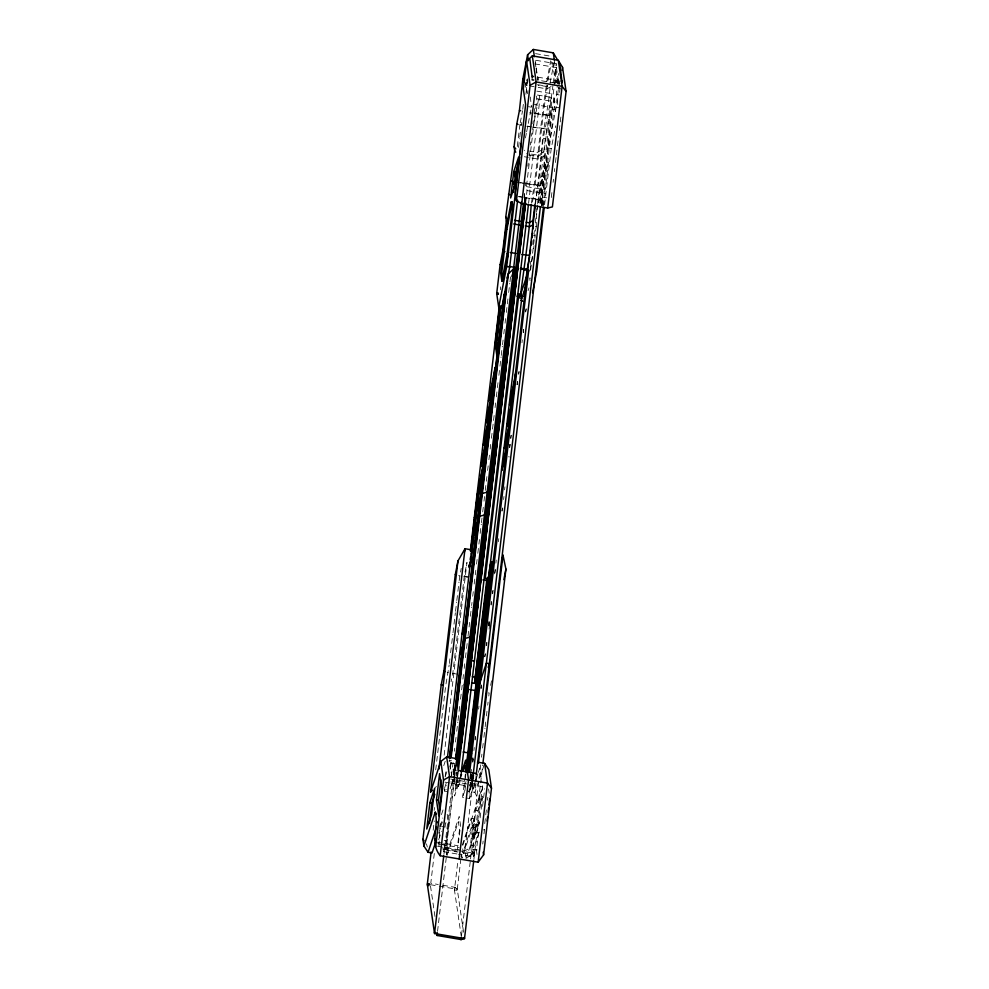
<?xml version="1.0" encoding="UTF-8"?>
<svg xmlns="http://www.w3.org/2000/svg" width="989" height="989" viewBox="0 0 989 989"><rect width="100%" height="100%" fill="white"/><g stroke="black" fill="none" stroke-linecap="round" stroke-linejoin="round"><path stroke-width="0.74" stroke-dasharray="4.95 3.71" d="M435.716 769.875L445.619 686.242L449.179 664.954M449.365 663.409L449.908 658.81M450.638 652.678L451.54 645.001M451.726 643.468L452.814 634.27M452.999 632.737L455.36 612.797M455.533 611.251L456.621 602.054M456.807 600.521L457.722 592.844M457.895 591.311L458.983 582.113M459.168 580.58L461.195 568.403M434.134 810.461L434.48 807.531M433.17 830.167L434.258 820.981M444.148 755.188L466.969 562.37L464.311 575.994L452.875 672.631L451.095 681.718M500.335 289.74L500.681 286.835M519.917 124.379L517.334 146.199L517.976 147.015M434.307 853.482L430.784 883.226L438.275 884.5M522.748 109.285L523.441 103.4M525.357 87.205L526.235 79.849M518.57 147.435L519.608 138.645M519.781 137.187L520.474 131.327M527.557 78.811L526.321 89.344L526.952 93.646M445.149 776.884L446.027 769.566M525.913 94.276L527.533 79.071M527.557 93.671L527.916 90.667M449.958 767.279L450.823 759.948M450.119 769.43L451.207 760.232M533.986 80.319L531.921 79.961L532.366 76.24M445.025 827.212L445.557 822.823L448.549 823.33L446.472 840.897L447.448 847.61L446.595 854.842M451.478 775.784L453.296 760.442M454.384 751.232L454.755 748.166M455.472 742.022L456.016 737.423M456.745 731.291L457.833 722.081M458.018 720.548L458.933 712.871M459.106 711.338L459.836 705.206M460.565 699.075L461.467 691.398M461.653 689.865L462.197 685.266M462.926 679.122L463.47 674.523M464.2 668.379L464.743 663.78M465.46 657.648L466.375 649.971M466.561 648.438L467.278 642.306M468.007 636.162L468.922 628.497M469.095 626.964L469.639 622.353M470.368 616.221L471.456 607.011M471.642 605.478L472 602.412M472.73 596.28L473.274 591.669M474.188 584.005L475.091 576.327M475.276 574.794L475.82 570.196M476.55 564.051L477.094 559.453M477.823 553.321L478.725 545.644M478.911 544.111L479.455 539.512M480.184 533.368L481.272 524.17M481.445 522.637L481.989 518.026M482.719 511.894L483.262 507.295M483.992 501.151L484.536 496.552M485.265 490.408L486.168 482.743M486.353 481.21L486.897 476.599M487.626 470.467L488.17 465.868M488.9 459.724L489.444 455.125M490.173 448.994L490.717 444.382M491.434 438.251L492.349 430.574M492.534 429.041L494.339 413.699M495.069 407.567L495.613 402.956M496.342 396.824L497.257 389.159M497.43 387.614L498.159 381.482M498.889 375.35L499.791 367.673M499.977 366.14L501.064 356.93M501.25 355.397L502.338 346.199M502.523 344.654L503.067 340.055M503.784 333.923L504.341 329.312M505.058 323.18L505.602 318.582M506.331 312.437L507.963 298.629M508.692 292.497L509.78 283.287M509.965 281.754L510.695 275.622M443.913 854.372L452.529 781.508L450.86 770.097M453.568 773.818L453.877 771.185M450.749 781.916L452.752 782.262L453.481 776.13M453.654 774.61L454.928 763.891M454.334 776.155L445.866 847.622L446.83 854.199M454.507 774.634L455.595 765.498M455.768 765.573L455.41 768.638L451.231 772.582M454.507 779.147L446.892 843.444L447.869 850.157L459.205 816.284L460.54 825.37L458.451 842.937M454.68 777.614L456.127 765.362M524.578 193.448L524.8 200.433L523.799 200.26M525.468 185.883L525.851 182.223M527.805 166.189L528.163 163.16M529.066 155.582L529.424 152.553M530.314 144.975L530.673 141.946M532.824 123.773L533.182 120.745M534.085 113.166L534.616 108.617M437.546 931.304L446.41 856.363M524.442 201.867L524.986 197.268L525.987 197.441L525.74 201.286M524.739 201.126L524.986 197.268M525.555 203.091L527.038 190.58L526.457 186.637L536.854 98.776L536.471 96.143M456.77 777.626L454.594 795.984L459.947 780.024M456.955 776.093L457.314 773.027M457.919 772.335L455.929 789.173L459.811 777.564M525.443 202.04L525.987 197.441M461.097 773.435L460.132 781.508L458.513 786.354L455.521 785.847L457.141 781.001L458.092 772.916M528.583 203.338L530.03 191.087L529.449 187.144L539.858 99.283L539.277 95.34L531.303 136.21M531.414 203.116C537.818 164.236 539.994 125.109 546.299 86.13L546.089 84.646M532.478 202.077C538.745 164.483 540.736 126.58 546.929 88.886L547.51 82.47M475.894 779.666L469.577 798.531L462.592 797.344L464.768 778.949M464.954 777.416L465.312 774.35M465.918 773.682L464.212 792.51L462.592 797.344M464.917 790.706L466.004 781.508M534.876 204.562L538.226 185.116L541.885 154.222C541.354 130.672 549.315 107.541 550.205 83.929M535.482 204.204L543.282 138.25L551.269 97.379L551.837 101.323L540.204 199.197L540.785 203.153L541.774 203.314L541.206 199.37L540.204 199.197M461.331 936.917L454.446 889.939L457.932 860.541M530.388 264.36L530.759 261.294M532.75 244.419L533.85 235.221M534.023 233.688L534.394 230.622M535.296 222.945L536.384 213.748M536.57 212.215L545.285 138.584L550.601 111.337L551.602 111.51L540.575 205.378M469.849 778.59L470.393 774.004M535.309 226.629L536.31 226.073C535.729 202.51 543.69 179.38 544.63 155.78L544.049 151.836L552.95 85.499M460.899 858.675L457.277 889.259L464.113 935.903M461.072 857.142L461.443 854.088M470.381 778.59L470.875 774.449M472.322 762.123L472.866 757.586M475.017 739.413L475.375 736.385M478.602 709.125L478.96 706.097M481.111 687.924L481.47 684.895M486.131 645.545L486.489 642.529M488.455 625.913L488.999 621.315M490.989 604.477L491.348 601.423M492.262 593.759L492.621 590.705M494.611 573.867L495.155 569.268M495.885 563.149L496.243 560.083M498.419 541.712L498.777 538.646M502.041 511.189L502.4 508.136M504.563 489.864L504.922 486.811M509.57 447.56L509.928 444.494M510.658 438.362L511.016 435.296M517.012 384.672L517.371 381.593M521.982 342.713L522.328 339.759M523.206 332.366L523.552 329.411M525.641 311.795L525.987 308.865M530.561 270.442L534.864 234.084M538.597 202.72L541.725 176.363L546.583 161.85L548.574 162.184L545.458 188.54L540.6 203.054L538.597 202.72L543.456 188.207L545.458 188.54M470.541 778.998L471.024 774.857M472.655 761.159L473.014 758.13M473.904 750.564L474.263 747.536M475.165 739.957L475.524 736.929M481.26 688.468L481.618 685.439M485.018 656.671L485.376 653.642M488.776 624.949L489.135 621.883M491.137 605.045L491.496 601.98M494.933 572.891L495.304 569.837M503.624 499.532L503.982 496.466M509.792 447.473L510.151 444.407M510.88 438.288L511.239 435.222M517.581 381.63L517.222 384.696L517.742 381.742M523.379 332.638L523.75 329.584M486.65 645.52L487.021 642.454M489.011 625.58L489.382 622.501M492.831 593.363L493.19 590.297M518.718 374.423L519.064 371.493L518.508 374.423M533.64 248.573L533.998 245.569M534.888 238.065L535.247 235.073M471.382 778.763L471.864 774.622M489.085 629.14L489.629 624.553M471.543 779.171L472.359 772.273M469.577 798.531L471.394 783.239M471.58 781.706L472.297 775.586M555.422 111.263L553.284 93.93L554.149 86.612M554.322 85.141L556.411 67.573L532.428 63.494M540.6 203.054L543.715 176.697L548.574 162.184M476.08 775.982L475.116 784.067L473.496 788.901L470.504 788.394L472.124 783.548L473.199 774.412M470.393 778.219L473.063 778.677L473.583 774.276M543.307 204.636L542.207 197.071L552.604 109.21L552.369 107.591L534.381 104.525M473.855 774.82L464.855 850.849L465.819 857.426M541.403 205.761L548.24 148.053L556.214 107.183L558.896 84.547M541.539 205.539L541.972 200.161L543.085 201.113L542.541 205.712M542.429 204.921L542.973 200.322M543.53 206.157L545.013 193.646L544.432 189.69L554.841 101.83L554.26 97.886L536.285 94.833M557.759 104.488L556.288 94.437L557.351 85.413M557.536 83.917L558.773 73.384M475.993 783.226L474.905 792.399L478.577 800.064L483.423 785.563M476.179 781.693L476.723 777.094M544.58 204.748L551.232 148.56L555.67 125.85M558.946 84.09L559.255 81.518L558.773 83.706L537.793 80.146M467.018 857.958L471.864 854.199L470.443 844.977L472.519 827.41L471.197 818.323L474.188 818.83L475.524 827.917L473.434 845.484L474.596 853.383L473.459 856.771L458.476 854.224M559.589 92.397L560.108 88.009M480.654 764.856L470.875 847.462L464.855 850.849L443.591 847.227M481.556 757.203L481.915 754.137M482.644 748.018L483.188 743.431M483.905 737.312L484.993 728.139M485.179 726.606L485.723 722.019M486.44 715.9L486.984 711.301M487.713 705.182L488.072 702.128M488.801 696.009L489.159 692.955L488.306 692.906M472.705 836.842L475.82 810.486L480.679 795.972L482.681 796.306L479.554 822.663L474.708 837.189L472.705 836.842L477.563 822.329L480.679 795.972M461.517 935.384L470.393 860.442M470.566 858.909L471.432 851.69L474.423 852.197L471.11 854.323L459.131 852.283M473.459 856.771L472.421 849.662L474.497 832.095L473.348 824.196L477.341 824.875L480.914 822.094M478.577 800.064L482.743 764.88M474.708 837.189L477.823 810.819L482.681 796.306M551.318 197.516L552.221 189.9M553.123 182.285L553.481 179.244M554.384 171.629L554.742 168.587M555.472 162.505L556.189 156.41M556.374 154.89L557.264 147.274M557.45 145.754L558.538 136.618M559.255 130.536L561.06 115.305M473.879 859.466L482.496 786.614L481.668 780.902M482.595 806.344L484.672 788.777M484.734 823.602L485.599 816.284M485.772 814.825L486.464 808.965M487.503 800.175L487.849 797.245M482.78 844.025L483.127 841.095M483.992 833.776L484.511 829.388M555.67 82.816L556.102 80.27L555.608 82.804M509.298 447.609L509.854 444.691M520.214 122.871L522.575 110.756M521.759 122.438L521.178 125.467L520.474 125.232M525.443 137.916L526.333 133.379M526.63 131.871L531.649 106.132M538.597 77.29L537.719 79.775M546.67 81.667L550.737 60.824M547.795 80.987L551.553 61.738M550.069 82.977L554.087 62.418M553.061 82.903L556.708 64.223M551.602 111.51L554.26 97.886M535.457 231.055L536.631 224.998M530.092 269.688L532.762 256.064L531.587 256.015M525.703 311.931L526.296 308.902M454.149 769.825L453.086 775.277L454.977 769.615M452.752 782.262L453.345 779.233M453.642 777.713L456.312 764.497M480.765 688.332L481.359 685.303M472.989 762.049L473.583 759.02M490.643 685.377L491.521 680.84M472.791 780.037L468.489 795.156M453.889 774.708L453.481 771.927L454.829 765.214L455.818 765.387L455.138 770.518L456.139 770.691L456.016 769.899L453.976 769.442L455.348 765.35M453.481 771.927L454.483 772.1L455.818 765.387M471.543 769.442L470.467 774.82L471.456 774.993L473.496 788.901M528.064 290.679L529.016 287.836M501.942 510.683L502.845 507.975M443.752 765.622L445.211 761.27M484.4 656.795L485.278 654.174M445.446 776.019L446.904 771.667M450.082 766.908L452.455 759.812M446.175 783.3L444.234 789.111L446.892 789.568M447.523 791.596L444.518 791.089L446.373 785.55M455.385 765.56L454.248 768.947L450.774 769.887M441.453 814.627L443.863 807.432M450.131 788.715L452.529 781.508L469.021 784.314M439.969 826.445L442.8 817.977M438.659 833.208L442.429 821.921M438.72 839.649L441.551 831.18M460.305 776.118L461.27 773.213M460.429 778.566L461.888 774.214M456.98 853.964L443.492 851.677L444.63 848.29L443.468 840.39L446.472 840.897M447.621 848.797L447.139 850.243L457.623 852.036M469.676 785.958L470.987 782.027M472.223 778.343L473.125 775.636M447.028 855.51L458.364 821.649L459.514 829.548L457.437 847.116L458.092 851.554M468.687 791.732L471.605 783.028M476.377 778.219L477.835 773.855M478.33 772.409L479.776 768.057L481.458 779.468M484.14 764.831L474.905 792.399L467.921 791.212M462.222 845.138L471.197 818.323M474.188 818.83L462.852 852.703L462.753 845.632L482.496 786.614L470.517 784.574M473.348 824.196L462.011 858.069L461.603 855.3M454.272 888.752L454.767 887.294L439.784 884.747M466.004 858.749L477.341 824.875L478.503 832.775L476.414 850.342L477.291 856.264M471.605 852.877L471.11 854.323L474.596 853.383L459.613 850.837M471.864 854.199L479.888 830.204M555.905 82.853L557.339 80.48L559.502 84.065M435.321 787.479L436.384 786.49M559.329 84.152L559.972 83.546M556.362 82.878L558.093 81.728M558.649 87.774L558.414 88.577L560.108 88.862M546.385 86.08L547.683 85.351M551.108 86.525L546.929 88.886L535.519 86.945M541.304 150.266L537.41 152.467L524.281 150.241M544.049 151.836L538.028 155.224L526.618 153.283M538.065 156.373L541.737 154.296M544.63 155.78L538.609 159.167L524.343 156.744M479.665 832.108L478.503 832.775L474.497 832.095M483.386 830.018L484.264 829.524M477.217 849.897L472.421 849.662M547.659 86.476L538.078 85.45M558.414 88.577L560.009 88.058M559.959 87.761L558.204 87.774M531.921 79.961L534.085 79.713M542.998 114.675L546.41 114.823M549.402 115.49L529.535 112.808M543.888 128.459L532.972 127.049M546.744 129.114L526.877 126.444M538.09 185.116L525.851 183.472M541.082 185.784L522.649 183.348M535.568 198.74L524.652 197.343M538.424 199.407L524.269 197.701M535.568 53.641L551.602 56.361M535.877 60.28L556.844 63.852M537.744 77.154L559.341 80.826M537.559 84.646L546.299 86.13M529.807 85.969L534.085 86.698M536.804 91.124L553.284 93.93M556.288 94.437L559.279 94.956M536.854 98.776L554.841 101.83M556.214 107.183L559.218 107.69M552.604 109.21L555.608 109.73M528.447 106.676L531.439 107.195L530.364 97.033M534.171 113.179L542.924 114.675M527.149 126.06L531.513 126.802M543.282 138.25L545.285 138.584M548.24 148.053L551.232 148.56M529.239 154.927L537.979 156.41M541.725 176.363L543.715 176.697M520.029 182.483L524.393 183.225M516.938 182.372L521.215 183.101M526.457 186.637L544.432 189.69M527.038 190.58L545.013 193.646M542.207 197.071L546.694 197.837M518.817 196.354L523.193 197.095M518.557 196.724L522.835 197.454M525.11 198.06L526.099 198.233M542.083 200.94L543.085 201.113M530.66 278.181L529.659 278.02L530.042 280.653M508.482 456.77L509.471 456.943M464.311 575.994L469.911 576.946M463.829 576.674L470.702 577.848M452.393 673.324L457.882 674.251M455.805 763.978L449.81 762.964L450.65 768.663M456.201 770.555L454.198 770.221L454.483 772.1M450.761 779.06L465.745 781.607M469.886 782.732L470.888 782.905M457.141 781.001L460.132 781.508M472.124 783.548L475.116 784.067M444.976 782.175L449.463 782.929M450.959 783.189L465.943 785.736M475.82 810.486L477.823 810.819M477.563 822.329L479.554 822.663M472.519 827.41L475.524 827.917M444.531 826.989L440.093 825.753M470.443 844.977L473.434 845.484M437.175 842.183L458.154 845.756M442.454 844.569L438.461 843.889L437.633 842.826M441.181 844.396L459.168 847.462M447.448 847.61L444.457 847.103L447.139 850.243L444.63 848.29L458.117 850.577M437.521 846.201L442.071 846.98M443.159 849.081L458.142 851.628M430.302 884.673L437.793 885.946M439.289 886.206L457.277 889.259L454.767 887.294L457.45 890.446L454.446 889.939M520.449 124.552L521.697 124.96M458.649 575.623L459.712 575.969M447.51 672.372L448.277 672.619M526.717 79.59L527.805 80.801M526.049 82.829L526.667 83.509M526.63 80.369L527.879 81.951M525.406 83.509L526.952 85.487M426.506 843.901L427.273 847.029M471.37 775.129L473.063 778.677M537.781 79.021L538.041 80.183L535.197 60.836M556.411 67.573L558.822 84.077M554.372 60.947L557.672 83.484M552.48 62.319L555.534 83.163M535.234 62.542L535.865 66.906M536.087 68.352L537.151 75.634M541.44 189.183L542.021 193.127M524.219 194.017L525.332 201.583M488.591 788.975L489.221 793.277M469.874 784.079L470.504 788.394M457.066 772.545L457.66 776.612M456.411 772.001L457.042 776.303M457.252 777.737L458.513 786.354M454.087 776.105L455.521 785.847M444.135 788.456L444.518 791.089M447.213 814.244L448.549 823.33M440.154 823.689L438.893 846.844M442.874 847.412L443.492 851.677M430.475 885.86L435.135 917.681M449.315 760.281L448.994 761.246L449.995 761.419L450.316 760.454L449.315 760.281"/><path stroke-width="1.48" d="M435.828 841.676L432.045 852.963L428.052 852.283L423.91 846.04L422.921 839.302L441.218 684.796L443.876 671.172L455.311 574.522L457.969 560.899L465.028 548.722L472.025 549.909L471.221 554.001M432.465 790.174L430.623 791.905L457.969 560.899M429.869 802.672L426.754 829.029L431.612 814.516L434.727 788.159L429.869 802.672L431.872 803.006L434.789 794.303M429.449 823.516L431.872 803.006M438.943 769.108L465.028 548.722L464.447 551.751M436.47 800.002L439.586 773.645L441.898 789.432L438.782 815.789L436.47 800.002L438.461 800.336L439.722 808.953M557.549 59.909L553.284 52.85L533.306 49.45L527.582 54.815L522.81 79.244L519.435 110.397L516.777 124.021L514.082 146.731L514.663 150.687L505.762 217.024L506.343 220.967L502.783 250.971L500.125 264.595L496.701 293.523L498.728 307.344L501.732 307.851L509.706 266.981L517.618 200.161M431.105 852.048L427.31 884.166L434.542 933.517L464.509 938.61L473.694 860.999M512.364 209.804L507.172 253.74L508.173 253.901L502.845 281.16L501.856 280.987L500.694 273.088L505.898 229.164L511.214 201.917L512.215 202.077L513.365 209.977L512.364 209.804L511.214 201.917M438.461 800.336L440.896 779.839M477.489 762.16L484.622 763.372L488.764 769.615L491.484 788.196L483.596 854.855L478.157 862.185L440.192 855.732C429.486 842.801 439.067 826.668 435.247 812.179L423.91 846.04M526.581 61.231L523.317 88.837L525.629 104.624L515.232 192.484L516.443 200.779L521.735 203.598L547.708 208.024L552.406 206.899L566.079 91.433L562.543 67.351L558.291 60.292L532.317 55.866L526.581 61.231L530.116 85.314L516.443 200.779M502.845 281.16L501.695 273.261L506.887 229.324L512.215 202.077M513.748 171.604L510.633 197.961L515.492 183.447L518.607 157.09L513.748 171.604L515.751 171.95L518.669 163.234M470.344 550.91L499.198 307.134M514.774 176.623L515.294 172.21M435.642 846.695L443.542 780.049L440.81 761.468L446.657 756.919L456.646 758.612L457.994 761.159L456.992 760.986L458.389 770.456L476.364 773.522M470.789 550.65L477.526 493.734L485.5 452.863L496.948 356.213L495.205 344.37L499.532 307.826M470.949 551.058L477.749 493.647L485.191 455.496L486.192 455.669L450.354 758.39M449.501 758.773L504.761 291.99L505.75 292.163L498.258 353.753L497.257 353.58L495.637 342.528L499.853 306.899M513.328 192.447L515.751 171.95M447.461 757.376L478.528 493.907L486.501 453.036L497.937 356.386L496.206 344.543L500.718 306.466M470.529 563.223L478.738 493.82L486.192 455.669M498.258 353.753L496.639 342.701L501.027 305.576M498.728 307.344L506.702 266.474L519.645 157.127M520.016 154.099L521.265 143.467M449.352 758.217L485.191 455.496M497.257 353.58L504.229 294.71L505.218 294.883M450.675 757.426L505.75 292.163M451.169 757.018L508.371 273.792L514.7 267.834L456.869 756.375M532.206 77.636L529.881 59.266M440.192 855.732L449.55 776.662L446.657 756.919M443.727 855.893L434.542 933.517L436.124 933.134M455.472 759.564L521.487 201.83M521.735 203.598L536.137 81.926L532.317 55.866M456.003 759.156L460.145 737.967L523.441 203.326M464.336 937.424L464.509 938.61L461.022 939.55L437.051 935.47L437.323 933.171M456.423 762.63L460.503 741.997L524.269 203.4M456.312 764.497L460.726 741.911L524.566 202.658M457.178 764.064L461.504 742.17L525.258 203.573M457.301 764.732L461.715 742.084L525.555 202.819L458.216 771.865M461.22 772.372L528.398 204.871M471.605 682.867L474.51 683.362L486.687 580.555L487.589 578.602M486.947 579.195L486.848 580.073L487.824 577.168L474.51 683.362M520.152 295.587L520.535 294.907C524.467 264.768 529.103 234.85 531.229 204.624M493.622 562.556L490.964 562.098L489.629 568.91L465.671 771.284L464.793 765.511L462.852 771.309M521.735 298.431L518.459 297.615L485.179 578.763L488.653 577.823L521.735 298.431L526.482 284.239M466.091 772.149L490.964 562.098M467.092 772.31L491.966 562.271L488.653 577.823M524.318 293.82L527.248 269.033L529.61 256.917M533.046 228.916L532.984 220.559L534.876 204.562M468.193 772.594L535.296 205.737M510.176 420.77L510.868 414.923L504.39 448.499L509.829 423.7M512.772 398.814L506.986 426.531L513.476 392.954L513.118 395.884M515.034 379.776L515.726 373.916M530.079 253.938L530.599 249.525M531.13 245.111L531.649 240.698M531.995 237.756L532.515 233.33M459.168 858.959L468.539 779.888L465.646 760.145L461.752 771.754M473.199 774.412L540.39 206.911M476.204 774.919L543.381 207.418M478.355 763.323L502.993 555.175L505.923 569.058L482.916 763.347M544.222 207.789L536.681 271.567L532.539 292.756M562.185 70.429L562.543 67.351M562.172 82.73L559.848 64.359M463.297 938.091L461.022 939.55L461.183 938.227M547.708 208.024L562.111 86.34L558.291 60.292M478.157 862.185L487.515 783.115L484.622 763.372M487.083 821.018L487.602 816.617M488.121 812.229L488.64 807.84M488.986 804.91L489.679 799.05M515.788 372.445L509.582 404.563L514.75 381.235M513.662 184.065L514.255 181.036M501.856 280.987L507.172 253.74M470.158 559.453L470.69 556.72M469.169 566.969L469.701 564.237M469.206 567.785L470.987 558.698M470.628 562.345L469.998 565.943L468.996 565.782M456.411 762.358L461.146 738.128L460.145 737.967M502.4 558.204L502.993 555.175M503.858 579.653L505.923 569.058M506.949 278.057L508.371 273.792M511.882 276.228L514.7 267.834M474.275 517.63L476.253 514.898L475.252 514.725L479.776 501.188L480.778 501.349L481.099 500.385L480.11 500.211L482.372 493.449L488.17 491.879M471.568 540.476L472.223 538.548L473.224 538.708L473.546 537.744L472.544 537.571L477.081 524.022L478.07 524.195L478.404 523.23L477.403 523.057L479.665 516.283L485.475 514.713M462.036 634.258L465.114 625.073M459.539 655.348L462.617 646.151L463.618 646.324L463.94 645.36L462.939 645.187L465.213 638.412L471.011 636.842M464.298 684.994L469.145 670.48L468.156 670.307L469.441 666.438L470.443 666.611L470.764 665.646L469.775 665.473L471.394 660.64L474.386 661.146M430.623 791.905L440.81 761.468M478.28 687.38L486.378 663.186L489.37 663.693L488.158 667.328M455.867 755.905L457.487 751.059M428.052 852.283L436.545 826.891M469.862 758.279L471.481 753.445L463.087 752.011M467.105 772.805L470.43 762.878M437.051 935.47L437.41 933.134M461.022 939.55L461.504 938.104M488.22 578.009L488.85 577.403M561.69 81.939L562.333 81.333L561.208 81.135M429.139 884.29L427.483 885.353L428.979 885.6M530.116 85.314L536.137 81.926L562.111 86.34L566.079 91.433M532.984 220.559L529.078 222.76L526.173 222.265M533.417 224.59L529.745 226.666L525.283 225.962M443.542 780.049L449.55 776.662L487.515 783.115L491.484 788.196M490.037 579.208L485.686 580.395L482.892 579.913M429.053 883.696L427.31 884.166L428.806 884.413M498.345 293.09L496.701 293.523L498.233 294.03M529.61 255.397L521.908 254.507M527.248 269.033L520.709 268.378M526.643 269.54L528.386 269.614M533.491 76.425L532.366 76.24L532.824 76.87M514.503 220.275L520.338 221.264M513.625 223.971L519.46 224.973M505.898 229.164L506.887 229.324M510.25 252.516L516.073 253.505M509.038 266.387L514.873 267.389M506.702 266.474L509.706 266.981M520.288 268.785L529.004 270.887M500.694 273.088L501.695 273.261M517.717 293.646L520.634 294.141M517.235 295.093L521.388 295.798L520.535 294.907L522.958 296.193M516.987 296.341L519.781 296.824L528.682 270.207L469.726 771.692M496.775 294.017L498.271 294.277M495.637 342.528L496.639 342.701M495.205 344.37L496.206 344.543M496.948 356.213L497.937 356.386M485.5 452.863L486.501 453.036M477.526 493.734L478.738 493.82M469.095 564.904L470.096 565.065M489.629 568.91L492.299 569.367M487.293 579.9L490.087 580.37M472.334 676.711L475.239 677.205M469.688 689.58L475.684 690.594M460.726 741.911L461.715 742.084M460.503 741.997L461.504 742.17M434.369 932.33L435.679 932.553M519.435 110.397L520.709 110.817M516.777 124.021L518.051 124.441M511.115 180.678L512.389 181.111M508.445 194.301L509.731 194.734M502.783 250.971L504.959 251.688M500.125 264.595L501.411 265.015M455.311 574.522L456.411 574.881M443.876 671.172L445.161 671.593M441.218 684.796L442.491 685.216M522.674 296.49L520.535 294.907M520.721 300.174L522.625 301.188M522.81 79.244L523.935 80.48M522.983 80.393L524.145 81.877M514.082 146.731L515.764 148.894M514.663 150.687L515.813 152.17M505.762 217.024L506.924 218.507M506.343 220.967L508.297 223.477M436.569 821.229L437.731 822.712M434.492 838.796L435.642 840.279M422.921 839.302L424.083 840.786M435.247 812.179L436.446 813.996M553.284 52.85L554.359 60.119M533.306 49.45L534.381 56.719M527.582 54.815L528.435 60.626M483.213 852.221L483.596 854.855M487.293 433.318L486.254 442.095L480.802 466.895L487.293 433.318M489.889 411.35L488.85 420.14L483.411 444.926L489.889 411.35M492.497 389.382L491.459 398.171L486.007 422.958L492.497 389.382M495.093 367.426L494.055 376.203L488.603 401.002L495.093 367.426M508.272 436.878L507.233 445.668L501.782 470.455L508.272 436.878"/></g></svg>
